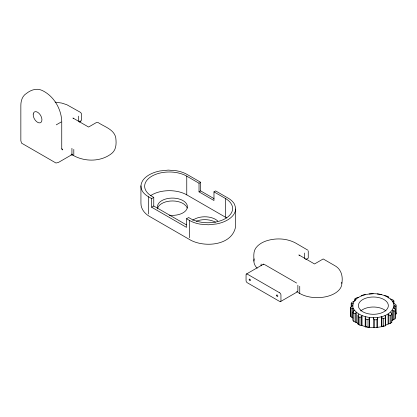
<?xml version="1.0" encoding="UTF-8"?>
<svg xmlns="http://www.w3.org/2000/svg" width="417" height="417" viewBox="0 0 417 417"><rect width="100%" height="100%" fill="white"/><g stroke="black" fill="none" stroke-linecap="round" stroke-linejoin="round"><path stroke-width="0.63" d="M186.394 224.852L153.764 206.014L153.764 197.382L151.877 196.292A24.666 14.241 0 0 1 151.877 176.156A24.666 14.241 0 0 1 186.764 176.156L199.024 183.235L199.024 191.867L213.973 200.499L213.973 191.867L215.62 190.913L228.188 198.169A25.468 14.704 0 0 1 234.51 204.257L235.621 207.807L235.662 226.285C232.54 245.603 204.867 247.792 190.621 240.145L149.531 216.423C144.762 213.739 140.8 208.839 140.936 203.142L140.936 185.878L141.347 183.454L142.411 181.082A28.22 16.294 0 0 1 159.956 170.96L168.26 170.105L176.511 170.767A25.468 14.704 0 0 1 187.056 174.421L200.671 182.286L200.671 190.918L213.963 198.586M235.662 209.021L235.251 211.445L234.187 213.817A28.22 16.294 0 0 1 216.642 223.939L208.344 224.794L200.087 224.132A25.468 14.704 0 0 1 189.542 220.478L186.535 218.737L186.535 227.369L151.652 207.233L151.652 198.601L148.416 196.73A25.468 14.704 0 0 1 142.088 190.642L141.186 188.296L140.936 185.878M353.131 311.827C353.022 307.386 351.786 302.179 356.087 299.104C360.851 295.194 367.158 293.849 373.189 293.714C381.967 293.49 395.519 297.582 394.034 308.674M352.699 305.75L351.583 306.281L350.582 307.459L350.822 308.752L352.037 308.736L353.131 308.074C359.793 321.236 390.734 321.392 394.034 305.546L395.149 306.073L396.15 305.953L395.91 304.66L393.601 303.222M369.295 327.486L369.504 317.368L369.504 327.381L365.198 326.792L365.198 317.837L365.62 316.712M377.567 317.332L377.567 327.34L383.291 326.464L385.272 325.844L385.272 317.947L385.621 316.576L384.99 315.513M358.359 323.811C356.79 322.091 354.116 322.362 352.818 320.329L352.818 312.437L353.308 311.087L354.341 310.305M351.182 307.261L351.182 303.618L351.818 302.372L354.205 301.173M391.772 320.96L392.527 320.131L394.915 318.937L394.915 311.046L395.551 309.795L394.769 308.528L393.669 307.876M394.915 318.937L395.551 317.691L395.551 309.795M362.029 325.635L361.414 325.646L361.414 316.696L362.029 315.622L362.029 325.635L366.731 326.912M263.075 264.696L263.716 264.05L246.421 274.037M367.841 327.1L373.549 327.705L376.911 327.616L376.911 319.724L377.797 318.494M361.414 325.646L358.177 324.436L358.094 324.098L358.094 315.148L358.875 314.157M395.483 314.632L396.15 313.845L396.15 305.953M352.818 312.437L353.892 313.579L355.357 313.256L356.28 312.359L356.28 322.372M385.272 325.844L385.621 325.531L385.621 316.576M80.898 121.139L81.581 119.762L81.581 114.008L80.7 112.481L66.819 104.709L61.726 103.072L55.107 102.113M365.198 317.837L365.855 319.151L368.013 319.516L369.295 318.536M354.919 300.772L354.919 298.953L356.332 297.941L358.63 297.285M385.511 325.276L388.102 324.025L388.102 314.011L388.899 314.997L390.401 315.476L391.813 314.465L391.584 313.078L390.646 312.192M388.102 324.025L390.401 323.368L391.813 322.357L391.813 314.465M392.392 300.991L393.424 301.267L393.914 300.975L392.835 299.833L390.453 298.937M56.248 124.85L61.231 121.978M79.225 122.139L80.679 121.3M71.568 154.853L58.401 162.458L55.972 163.016L21.58 143.161L20.85 140.779L20.85 105.438C20.814 100.909 22.346 95.837 26.474 93.424C30.785 89.973 36.738 87.846 42.002 90.38C53.642 95.806 61.216 108.592 61.747 121.264L61.747 148.025L61.883 149.145L61.82 148.827L62.618 149.938L62.326 149.698M151.652 198.601L153.764 197.382M151.652 207.233L153.764 206.014M199.024 183.235L200.671 182.286M199.024 191.867L200.671 190.918M186.535 218.737L188.646 217.523L190.501 218.591A24.666 14.241 0 0 0 225.383 218.591A24.666 14.241 0 0 0 225.383 198.45L213.973 191.867M305.614 259.635L308.252 258.113L308.252 250.925M280.573 301.543L297.509 291.77M377.229 293.928L381.534 294.517L381.112 294.584M358.094 315.148L358.177 316.539L359.934 317.358L361.414 316.696M351.182 303.618L351.964 303.826L353.063 303.42M383.807 325.896L381.435 326.647L381.435 316.633L381.873 317.754L383.291 318.572L385.272 317.947M80.252 121.217L79.809 121.206L80.252 121.086M376.911 327.616L377.797 327.444M354.919 298.953L355.148 299.281L356.087 299.104M365.198 326.792L365.62 326.719M79.809 121.206L80.267 121.149M373.549 327.705L373.538 317.577L373.549 318.755L374.674 319.86L376.911 319.724M384.703 295.669L386.799 296.054L388.639 297.212L387.857 297.139M361.737 295.783L361.112 295.778L363.442 294.845L365.297 294.663M384.99 325.526L385.621 325.531M392.527 320.131L392.527 310.123L393.565 310.894L394.915 311.046M350.582 307.459L350.822 316.649L353.131 318.088M369.165 293.964L373.189 293.714M150.563 195.677A24.666 14.241 0 0 1 186.764 194.859L225.383 217.153A24.666 14.241 0 0 1 226.697 217.976M264.232 264.352L296.628 283.049M72.297 154.853C84.088 162.041 100.867 162.15 111.834 153.357C116.484 149.651 116.416 143.167 115.775 137.813C114.216 129.369 104.151 126.685 98.146 122.551L96.384 122.551L88.586 127.049L72.907 117.995L73.554 118.642M297.874 292.4L299.74 293.479A24.666 14.241 0 0 0 315.247 297.608L317.181 297.649A24.666 14.241 0 0 0 341.773 282.293M307.918 250.205L295.643 243.048C286.641 238.185 275.559 237.789 265.942 241.016C262.131 242.376 258.446 244.513 255.991 247.802C252.843 251.925 254.01 257.461 253.974 262.23A24.666 14.241 0 0 0 257.2 268.235M299.495 255.558L298.848 254.912L314.527 263.966L323.201 258.957L334.252 265.337C341.142 268.751 343.175 276.158 341.846 283.409M391.584 322.028L391.813 322.357M395.91 312.552L396.15 313.845M395.149 306.073L395.149 309.909M393.914 300.975L393.914 304.014M393.565 310.894L393.565 319.844M393.424 301.267L393.424 303.185M391.584 313.078L391.584 314.355M390.401 315.476L390.401 323.368M388.899 314.997L388.899 323.946M388.555 296.873L388.555 298.087M383.291 318.572L383.291 326.464M381.873 317.754L381.873 326.709M374.674 319.86L374.674 327.757M368.013 319.516L368.013 327.408M365.855 319.151L365.855 327.043M359.934 317.358L359.934 325.25M358.177 316.539L358.177 324.436M355.357 313.256L355.357 322.205M355.148 299.281L355.148 300.558M353.892 313.579L353.892 321.471M353.308 311.087L353.308 312.369M352.037 308.736L352.037 317.686M351.964 303.826L351.964 306.386M350.822 308.752L350.822 316.649M304.561 253.051L304.561 258.446M299.74 286.286L299.74 293.479M297.874 285.207L297.874 290.962A1.762 1.016 60 0 1 296.628 291.681M261.12 263.992L261.12 265.791M225.383 198.45L225.383 217.153M189.547 220.478L189.547 237.742M186.764 176.156L186.764 194.859M148.416 196.73L148.416 213.994M78.62 116.14L78.62 121.253M73.804 149.375L73.804 155.124M71.933 148.296L71.933 154.045A1.762 1.016 -60 0 0 72.855 154.905M360.804 310.952A14.976 8.648 0 0 1 385.928 310.952M71.933 154.045A1.762 1.016 60 0 1 71.01 154.905M157.506 208.922A14.976 8.648 0 0 1 167.806 201.38A14.976 8.648 0 0 1 183.824 203.986L185.951 205.878A14.976 8.648 0 0 1 187.16 208.026M196.24 221.218A14.976 8.648 0 0 1 215.417 222.188M157.709 208.297A14.976 8.648 0 0 1 171.653 198.091A14.976 8.648 0 0 1 187.363 207.405A14.976 8.648 0 0 1 169.318 215.182M192.711 220.343A14.976 8.648 0 0 1 217.794 221.104M253.896 261.115A24.666 14.241 0 0 1 254.198 258.884M33.256 113.997L33.204 114.753A6.166 3.56 60 0 0 37.561 122.306A6.166 3.56 60 0 0 41.924 119.788L41.867 118.97A6.166 3.56 60 0 0 37.561 112.236A6.166 3.56 60 0 0 33.256 113.997M279.692 292.828L247.302 274.125A1.762 1.016 60 0 0 246.056 274.845L246.056 280.599A1.762 1.016 60 0 0 247.302 282.757L279.692 301.455A1.762 1.016 60 0 0 280.943 300.735L280.943 294.981A1.762 1.016 60 0 0 279.692 292.828M360.397 309.972L358.901 307.887A14.976 8.648 0 0 1 375.967 297.133A14.976 8.648 0 0 1 385.631 310.608A14.976 8.648 0 0 1 360.397 309.972M249.173 279.52A0.881 0.511 60 0 0 250.106 280.683A0.881 0.511 60 0 0 250.106 279.437A0.881 0.511 60 0 0 249.173 279.52M276.58 295.387A0.881 0.511 60 0 0 277.55 296.503A0.881 0.511 60 0 0 277.482 295.22A0.881 0.511 60 0 0 276.58 295.387"/></g></svg>
